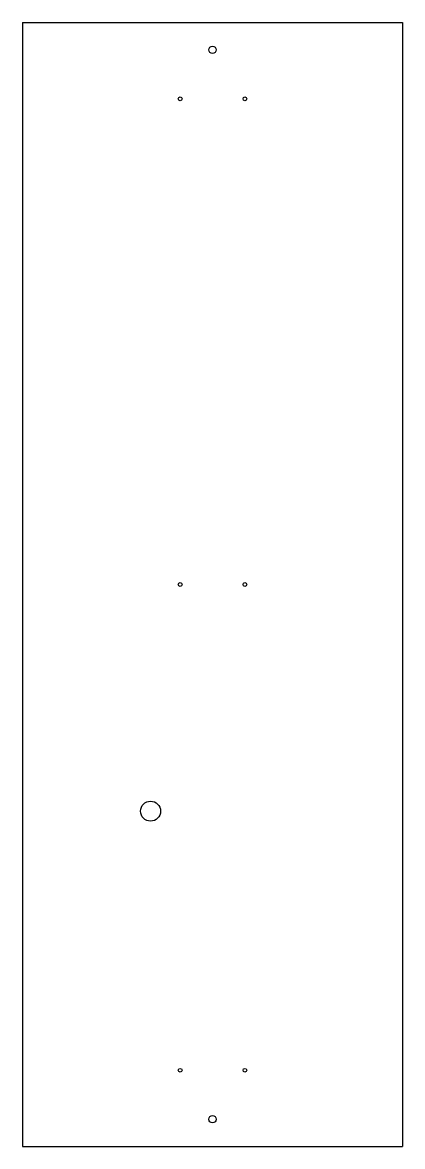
# Model space of a CAD drawing. Header units: millimetres. Extents: x -72 to 339, y -419 to 796.
import ezdxf

# ---------------------------------------------------------------- set-up
doc = ezdxf.new("R2010")
doc.units = ezdxf.units.MM
doc.layers.add('C00746-B', color=7, linetype='Continuous')
doc.layers.add('Default', color=7, linetype='Continuous')

# ---------------------------------------------------------------- blocks, each defined once
blk = doc.blocks.new('SE5')
at = {"layer": 'C00746-B', "color": 7, "linetype": 'Continuous'}
for p, q in [((0, 1215), (0, 0)), ((0, 1215), (5, 1215)), ((5, 1215), (18, 1215)), ((5, 1215), (5, 1215)), ((18, 1215), (103.1, 1215)), ((18, 1215), (18, 1215)), ((103.1, 1215), (307.9, 1215)), ((103.1, 1215), (103.1, 1215)), ((307.9, 1215), (393.1, 1215)), ((307.9, 1215), (307.9, 1215)), ((393.1, 1215), (406.1, 1215)), ((393.1, 1215), (393.1, 1215)), ((406.1, 1215), (411.1, 1215)), ((406.1, 1215), (406.1, 1215)), ((411.1, 1215), (411.1, 0)), ((0, 0), (5, 0)), ((5, 0), (18, 0)), ((5, 0), (5, 0)), ((18, 0), (103.1, 0)), ((18, 0), (18, 0)), ((103.1, 0), (307.9, 0)), ((103.1, 0), (103.1, 0)), ((307.9, 0), (393.1, 0)), ((307.9, 0), (307.9, 0)), ((393.1, 0), (406.1, 0)), ((393.1, 0), (393.1, 0)), ((406.1, 0), (411.1, 0)), ((406.1, 0), (406.1, 0))]:
    blk.add_line(p, q, dxfattribs=at)
for centre, radius in [((205.5, 1185.5), 4), ((170.5, 1132.5), 2), ((240.5, 1132.5), 2), ((170.5, 607.5), 2), ((240.5, 607.5), 2), ((138.5, 362.5), 10.8), ((170.5, 82.5), 2), ((240.5, 82.5), 2), ((205.5, 29.5), 4)]:
    blk.add_circle(centre, radius, dxfattribs=at)

msp = doc.modelspace()

# ---------------------------------------------------------------- block references
at = {"layer": 'Default', "color": 7}
msp.add_blockref('SE5', (-71.7, -419.5), dxfattribs=at)

doc.saveas('drawing.dxf')
